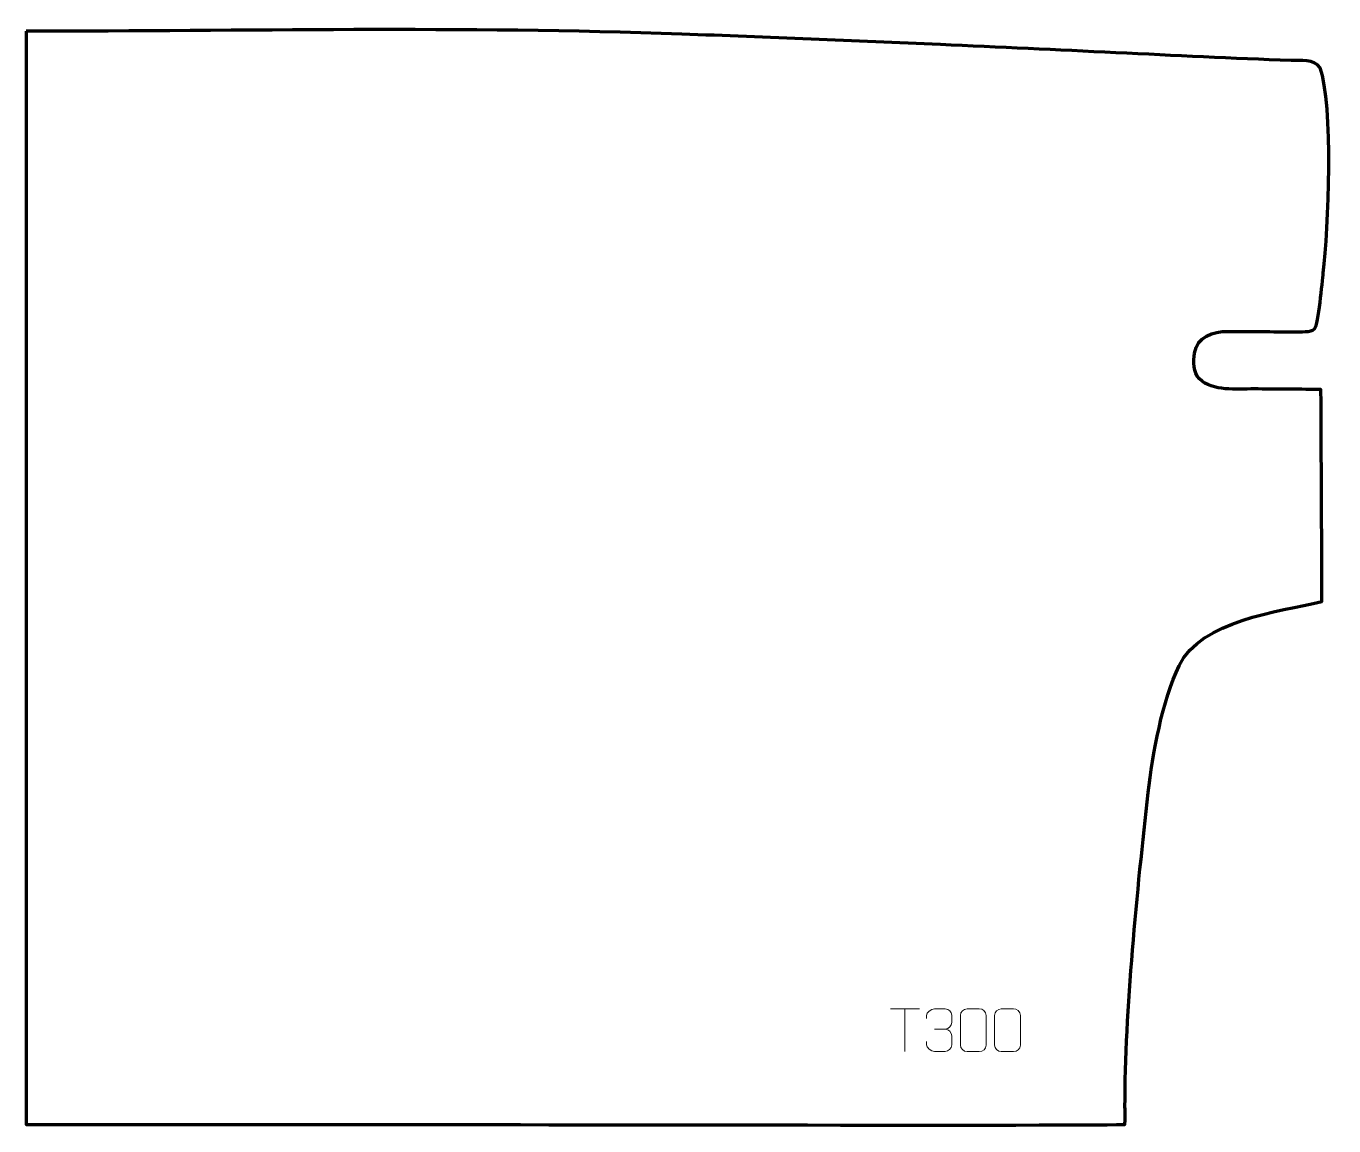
# Model space of a CAD drawing. Header units: millimetres. Extents: x 1103 to 1867, y 79 to 722.
import ezdxf

# ---------------------------------------------------------------- set-up
doc = ezdxf.new("R2010")
doc.units = ezdxf.units.MM
doc.header["$MEASUREMENT"] = 0
doc.layers.add('layer 2', color=7, linetype='Continuous')
doc.layers.add('layer 3', color=7, linetype='Continuous')

msp = doc.modelspace()

# ---------------------------------------------------------------- linework, layer by layer
at = {"layer": 'layer 2', "color": 142, "lineweight": 9}
for points in [[(1608.4194, 147.6872), (1608.4194, 147.6872), (1625.3715, 147.6872), (1625.3715, 147.6872)], [(1616.8956, 122.8088), (1616.8956, 122.8088), (1616.8956, 147.7107), (1616.8956, 147.7107)], [(1634.2047, 135.8059), (1634.2047, 135.8059), (1640.3884, 135.8059), (1640.3884, 135.8059)]]:
    msp.add_open_spline(points, degree=3, dxfattribs=at)
for points, knots in [([(1629.5048, 142.0381), (1629.5048, 142.0381), (1629.5048, 143.8915), (1629.5048, 143.8915), (1629.5048, 143.8915), (1629.4906, 145.6298), (1632.1495, 147.7435), (1634.2043, 147.7208), (1634.2043, 147.7208), (1636.2641, 147.7208), (1638.3239, 147.7208), (1640.3833, 147.7208), (1640.3833, 147.7208), (1642.5733, 147.7297), (1644.1683, 145.8866), (1644.2126, 143.9785), (1644.2126, 143.9785), (1644.2122, 142.5464), (1644.2122, 141.1143), (1644.2126, 139.6818), (1644.2126, 139.6818), (1644.1641, 138.0317), (1642.5648, 135.8063), (1640.371, 135.8163), (1640.371, 135.8163), (1642.5702, 135.8051), (1644.1749, 134.0056), (1644.2288, 131.9504), (1644.2288, 131.9504), (1644.2284, 130.1694), (1644.2284, 128.3883), (1644.2288, 126.6069), (1644.2288, 126.6069), (1644.2388, 124.5498), (1642.1882, 122.7903), (1640.371, 122.7984), (1640.371, 122.7984), (1638.3101, 122.7988), (1636.2491, 122.7988), (1634.1878, 122.7984), (1634.1878, 122.7984), (1632.0236, 122.81), (1629.4979, 125.2052), (1629.4794, 126.6639), (1629.4794, 126.6639), (1629.4794, 126.6639), (1629.4794, 128.5686), (1629.4794, 128.5686)], [0, 0, 0, 0, 0.07692308, 0.07692308, 0.07692308, 0.07692308, 0.15384615, 0.15384615, 0.15384615, 0.15384615, 0.23076923, 0.23076923, 0.23076923, 0.23076923, 0.30769231, 0.30769231, 0.30769231, 0.30769231, 0.38461538, 0.38461538, 0.38461538, 0.38461538, 0.46153846, 0.46153846, 0.46153846, 0.46153846, 0.53846154, 0.53846154, 0.53846154, 0.53846154, 0.61538462, 0.61538462, 0.61538462, 0.61538462, 0.69230769, 0.69230769, 0.69230769, 0.69230769, 0.76923077, 0.76923077, 0.76923077, 0.76923077, 0.84615385, 0.84615385, 0.84615385, 0.84615385, 1, 1, 1, 1]), ([(1653.2393, 147.7332), (1655.6005, 147.7332), (1657.9621, 147.7332), (1660.3238, 147.7332), (1660.3238, 147.7332), (1662.3001, 147.7687), (1664.322, 146.2775), (1664.349, 143.8404), (1664.349, 143.8404), (1664.3486, 138.0949), (1664.3486, 132.3491), (1664.349, 126.6028), (1664.349, 126.6028), (1664.2071, 124.28), (1662.5043, 122.8008), (1660.3238, 122.79), (1660.3238, 122.79), (1657.9563, 122.7903), (1655.5888, 122.7903), (1653.2217, 122.79), (1653.2217, 122.79), (1651.2672, 122.6846), (1649.265, 124.5686), (1649.2764, 126.5854), (1649.2764, 126.5854), (1649.2768, 132.3541), (1649.2768, 138.1223), (1649.2764, 143.8902), (1649.2764, 143.8902), (1649.2807, 146.0278), (1651.054, 147.7467), (1653.2393, 147.7332)], [0, 0, 0, 0, 0.11111111, 0.11111111, 0.11111111, 0.11111111, 0.22222222, 0.22222222, 0.22222222, 0.22222222, 0.33333333, 0.33333333, 0.33333333, 0.33333333, 0.44444444, 0.44444444, 0.44444444, 0.44444444, 0.55555556, 0.55555556, 0.55555556, 0.55555556, 0.66666667, 0.66666667, 0.66666667, 0.66666667, 0.77777778, 0.77777778, 0.77777778, 0.77777778, 1, 1, 1, 1]), ([(1673.1979, 147.7332), (1675.5591, 147.7332), (1677.9207, 147.7332), (1680.2823, 147.7332), (1680.2823, 147.7332), (1682.2587, 147.7687), (1684.2805, 146.2775), (1684.3076, 143.8404), (1684.3076, 143.8404), (1684.3072, 138.0949), (1684.3072, 132.3491), (1684.3076, 126.6028), (1684.3076, 126.6028), (1684.1657, 124.28), (1682.4629, 122.8008), (1680.2823, 122.79), (1680.2823, 122.79), (1677.9148, 122.7903), (1675.5473, 122.7903), (1673.1802, 122.79), (1673.1802, 122.79), (1671.2258, 122.6846), (1669.2236, 124.5686), (1669.2349, 126.5854), (1669.2349, 126.5854), (1669.2353, 132.3541), (1669.2353, 138.1223), (1669.2349, 143.8902), (1669.2349, 143.8902), (1669.2393, 146.0278), (1671.0126, 147.7467), (1673.1979, 147.7332)], [0, 0, 0, 0, 0.11111111, 0.11111111, 0.11111111, 0.11111111, 0.22222222, 0.22222222, 0.22222222, 0.22222222, 0.33333333, 0.33333333, 0.33333333, 0.33333333, 0.44444444, 0.44444444, 0.44444444, 0.44444444, 0.55555556, 0.55555556, 0.55555556, 0.55555556, 0.66666667, 0.66666667, 0.66666667, 0.66666667, 0.77777778, 0.77777778, 0.77777778, 0.77777778, 1, 1, 1, 1])]:
    msp.add_open_spline(points, degree=3, knots=knots, dxfattribs=at)
at = {"layer": 'layer 3', "color": 242, "lineweight": 158}
msp.add_open_spline([(1103.4733, 718.8751), (1231.3921, 718.9344), (1358.5341, 721.854), (1486.4883, 717.2075), (1486.4883, 717.2075), (1536.8153, 715.38), (1587.2519, 713.1899), (1637.5762, 711.0787), (1637.5762, 711.0787), (1705.9132, 708.1989), (1774.2584, 704.3706), (1842.589, 701.7299), (1842.589, 701.7299), (1848.1417, 701.5981), (1855.7663, 702.8497), (1859.3843, 697.5695), (1859.3843, 697.5695), (1867.4701, 676.1519), (1864.2461, 602.7609), (1861.2782, 577.7972), (1861.2782, 577.7972), (1860.6699, 572.5159), (1858.7041, 547.6642), (1856.188, 544.9864), (1856.188, 544.9864), (1854.2053, 542.876), (1847.7417, 543.3904), (1844.7817, 543.3535), (1844.7817, 543.3535), (1831.663, 543.1899), (1818.5702, 543.6351), (1805.4554, 543.5426), (1805.4554, 543.5426), (1796.9235, 543.4714), (1787.5055, 540.4546), (1786.0424, 530.8305), (1786.0424, 530.8305), (1785.3094, 526.0077), (1785.274, 519.4937), (1788.9038, 515.7943), (1788.9038, 515.7943), (1796.9126, 508.2063), (1810.4919, 509.965), (1820.9112, 509.8896), (1820.9112, 509.8896), (1833.2922, 509.7999), (1845.6732, 509.7049), (1858.0542, 509.6128), (1858.0542, 509.6128), (1858.0542, 509.6128), (1859.959, 509.5986), (1859.959, 509.5986), (1859.959, 509.5986), (1860.135, 468.2993), (1860.4079, 426.9777), (1860.4829, 385.6808), (1860.4829, 385.6808), (1834.5402, 379.5032), (1790.1039, 374.9373), (1777.063, 348.2197), (1777.063, 348.2197), (1767.1892, 327.9906), (1761.6357, 296.5875), (1759.0666, 274.0737), (1759.0666, 274.0737), (1752.6024, 217.4258), (1745.4857, 146.4977), (1745.4548, 90.2363), (1745.4548, 90.2363), (1745.4776, 88.5928), (1745.6555, 81.4404), (1745.3162, 80.2084), (1745.3162, 80.2084), (1743.7794, 79.3725), (1346.3356, 80.2003), (1307.9562, 80.2006), (1307.9562, 80.2006), (1239.7953, 80.2006), (1171.6342, 80.2006), (1103.4733, 80.2006), (1103.4733, 80.2006), (1103.4733, 80.2006), (1103.4733, 718.8751), (1103.4733, 718.8751)], degree=3, knots=[0, 0, 0, 0, 0.04545455, 0.04545455, 0.04545455, 0.04545455, 0.09090909, 0.09090909, 0.09090909, 0.09090909, 0.13636364, 0.13636364, 0.13636364, 0.13636364, 0.18181818, 0.18181818, 0.18181818, 0.18181818, 0.22727273, 0.22727273, 0.22727273, 0.22727273, 0.27272727, 0.27272727, 0.27272727, 0.27272727, 0.31818182, 0.31818182, 0.31818182, 0.31818182, 0.36363636, 0.36363636, 0.36363636, 0.36363636, 0.40909091, 0.40909091, 0.40909091, 0.40909091, 0.45454545, 0.45454545, 0.45454545, 0.45454545, 0.5, 0.5, 0.5, 0.5, 0.54545455, 0.54545455, 0.54545455, 0.54545455, 0.59090909, 0.59090909, 0.59090909, 0.59090909, 0.63636364, 0.63636364, 0.63636364, 0.63636364, 0.68181818, 0.68181818, 0.68181818, 0.68181818, 0.72727273, 0.72727273, 0.72727273, 0.72727273, 0.77272727, 0.77272727, 0.77272727, 0.77272727, 0.81818182, 0.81818182, 0.81818182, 0.81818182, 0.86363636, 0.86363636, 0.86363636, 0.86363636, 0.90909091, 0.90909091, 0.90909091, 0.90909091, 1, 1, 1, 1], dxfattribs=at)

doc.saveas('drawing.dxf')
